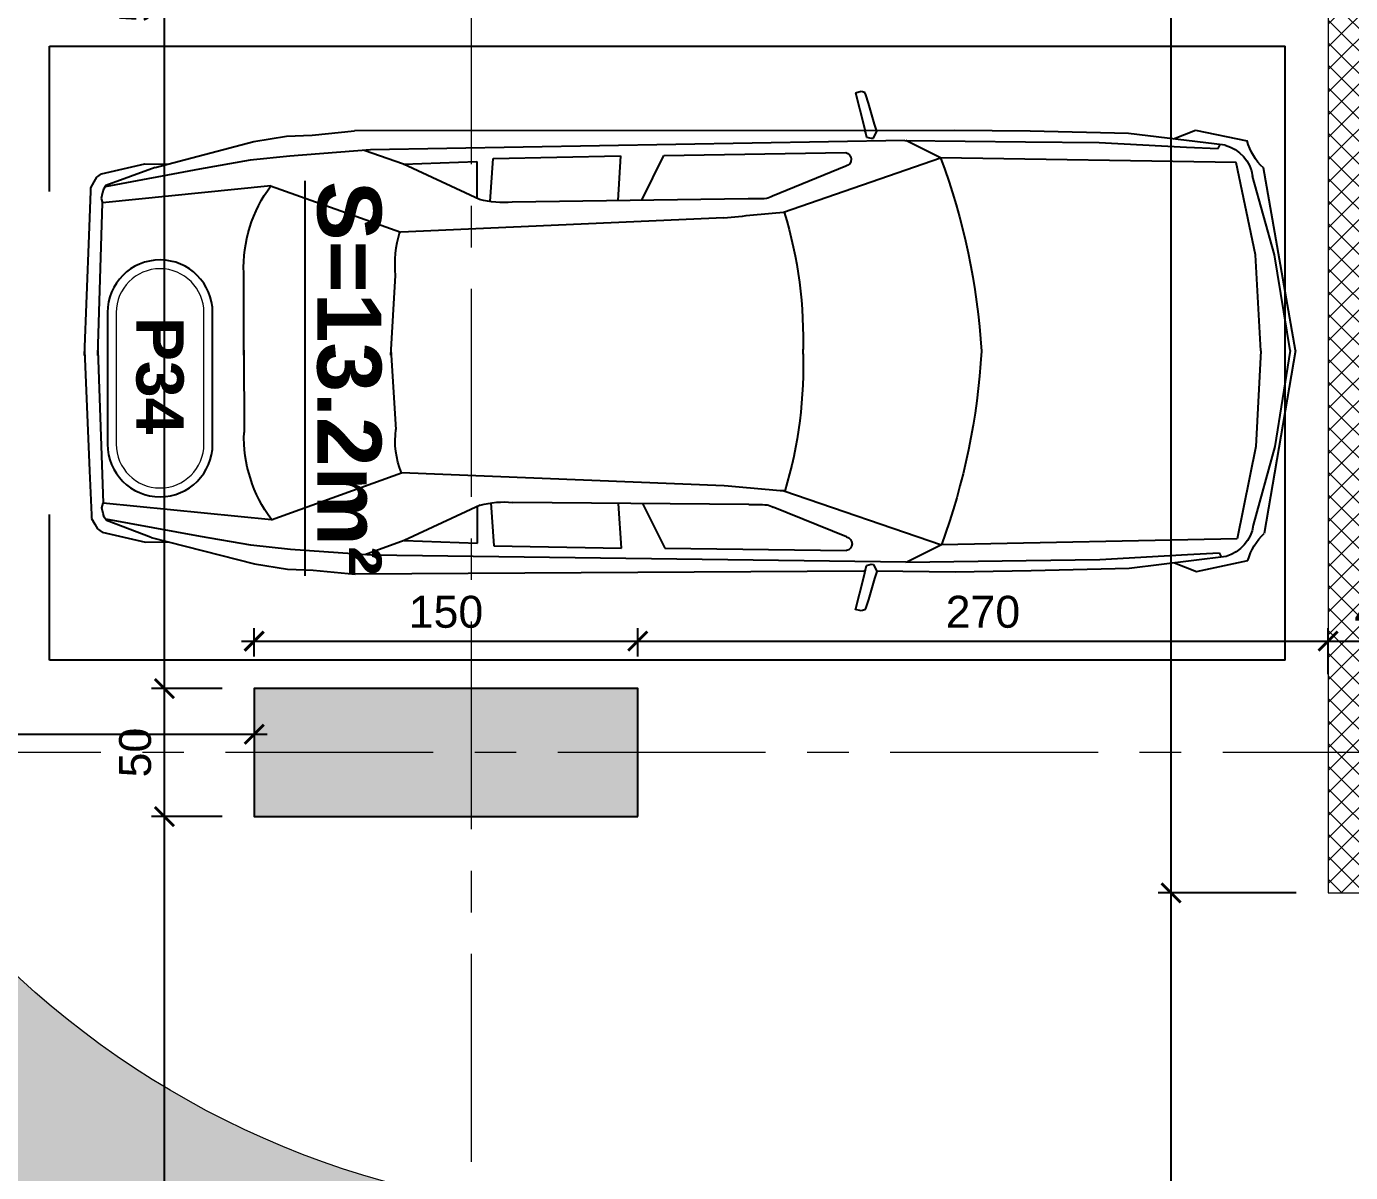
# Model space of a CAD drawing. Header units: centimetres. Extents: x 60496 to 66049, y -55119 to -48212.
# Drawn here: x 64484 to 65002, y -53587 to -53138 of the extents above; entities that cross this region are included whole.
import ezdxf
from ezdxf.enums import TextEntityAlignment as Align

# ---------------------------------------------------------------- set-up
doc = ezdxf.new("R2010")
doc.units = ezdxf.units.CM
doc.header["$LTSCALE"] = 50
doc.header["$MEASUREMENT"] = 0
doc.linetypes.add('AXES', pattern=[2, 1.25, -0.25, 0.25, -0.25])
doc.linetypes.add('CONTINU', pattern=[0])
doc.layers.get('0').update_dxf_attribs({"color": 8})
for name, color, linetype in [('AXES', 10, 'AXES'), ('BETON COUPE', 3, 'CONTINU'), ('BETON TRAME', 252, 'Continuous'), ('COTE 50ème', 1, 'Continuous'), ('FINI', 251, 'Continuous'), ('PILIER', 7, 'Continuous'), ('TEXTE', 7, 'Continuous')]:
    doc.layers.add(name, color=color, linetype=linetype)
for name, color, linetype, lineweight in [('BETON HACHURE', 253, 'Continuous', 13), ('EXISTANT COUPE', 251, 'Continuous', 40), ('MACONNERIE COUPE', 7, 'Continuous', 30)]:
    doc.layers.add(name, color=color, linetype=linetype, lineweight=lineweight)
doc.layers.add('New_2D Drafting - General_Pen_No__4', color=252, linetype='Continuous', lineweight=13, true_color=0x696969)
doc.styles.add('BRMNAMES', font='swisseb.ttf', dxfattribs={"height": 20})
doc.styles.add('RS_TEXT_1.50', font='arial.ttf', dxfattribs={"height": 12.5})
doc.styles.add('RS_TXT_50', font='arial.ttf', dxfattribs={"height": 12.5})
doc.dimstyles.new('RS_50CM_LINEAIRE', dxfattribs={"dimscale": 5, "dimtxt": 12.5, "dimasz": 1.5, "dimexe": 1, "dimexo": 2.5, "dimgap": 1, "dimtad": 1, "dimdec": 1, "dimrnd": 0.5, "dimdsep": 46, "dimtxsty": 'RS_TXT_50', "dimblk1": 'ARCHTICK', "dimblk2": 'ARCHTICK', "dimsah": 1, "dimcen": 2.5, "dimdle": 1, "dimclrt": 4, "dimadec": 0, "dimazin": 2, "dimtfac": 1, "dimtdec": 1, "dimtix": 1, "dimtmove": 2, "dimatfit": 3, "dimfxl": 1, "dimtolj": 1, "dimtzin": 0, "dimarcsym": 0})

# ---------------------------------------------------------------- blocks, each defined once
blk = doc.blocks.new('A$Ce9568e5d')
at = {"layer": 'AXES', "lineweight": 5, "ltscale": 1.3}
for p, q in [((2040.000211652863, -4150.000002682165), (2040.000211652863, -1058.409073453964)), ((3195.000211652863, -2560.000027162954), (-1984.999788347151, -2560.000027162954))]:
    blk.add_line(p, q, dxfattribs=at)
blk = doc.blocks.new('_ArchTick')
at = {"color": 0, "linetype": 'ByBlock', "const_width": 0.15}
blk.add_lwpolyline([(-0.5, -0.5), (0.5, 0.5)], dxfattribs=at)
blk = doc.blocks.new('*D1323')
at = {"layer": 'COTE 50ème', "color": 0, "lineweight": -2, "ltscale": 0.5, "transparency": 16777216}
for p, q in [((64537.82409384636, -54077.36232274522), (64537.82409384636, -53442.36235951266)), ((64560.45453184991, -53447.36235951266), (64532.82409384636, -53447.36235951266)), ((64560.45453184991, -54072.36232274522), (64532.82409384636, -54072.36232274522))]:
    blk.add_line(p, q, dxfattribs=at)
at = {"layer": 'Defpoints', "color": 0, "ltscale": 0.5, "transparency": 16777216}
for p in [(64537.82409384636, -53447.36235951266), (64572.95453184991, -53447.36235951266), (64572.95453184991, -54072.36232274522)]:
    blk.add_point(p, dxfattribs=at)
at = {"layer": 'COTE 50ème', "color": 0, "lineweight": -2, "ltscale": 0.5, "transparency": 16777216, "xscale": 7.5, "yscale": 7.5, "zscale": 7.5}
for p, rotation in [((64537.82409384636, -53447.36235951266), 90), ((64537.82409384636, -54072.36232274522), 270)]:
    blk.add_blockref('_ArchTick', p, dxfattribs=dict(at, rotation=rotation))
at = {"layer": 'COTE 50ème', "color": 4, "ltscale": 0.5, "transparency": 16777216, "insert": (64526.44193149986, -53759.86234112893), "char_height": 12.5, "attachment_point": 5, "rotation": 90, "style": 'RS_TXT_50'}
blk.add_mtext('\\A1;625', dxfattribs=at)
blk = doc.blocks.new('*D1324')
at = {"layer": 'COTE 50ème', "color": 0, "lineweight": -2, "ltscale": 0.5, "transparency": 16777216}
for p, q in [((64537.82409384639, -53452.36235951266), (64537.82409384639, -53392.36235951266)), ((64560.45453184991, -53397.36235951266), (64532.82409384639, -53397.36235951266)), ((64560.45453184991, -53447.36235951266), (64532.82409384639, -53447.36235951266))]:
    blk.add_line(p, q, dxfattribs=at)
at = {"layer": 'Defpoints', "color": 0, "ltscale": 0.5, "transparency": 16777216}
for p in [(64537.82409384639, -53397.36235951266), (64572.95453184991, -53397.36235951266), (64572.95453184991, -53447.36235951266)]:
    blk.add_point(p, dxfattribs=at)
at = {"layer": 'COTE 50ème', "color": 0, "lineweight": -2, "ltscale": 0.5, "transparency": 16777216, "xscale": 7.5, "yscale": 7.5, "zscale": 7.5}
for p, rotation in [((64537.82409384639, -53397.36235951266), 90), ((64537.82409384639, -53447.36235951266), 270)]:
    blk.add_blockref('_ArchTick', p, dxfattribs=dict(at, rotation=rotation))
at = {"layer": 'COTE 50ème', "color": 4, "ltscale": 0.5, "transparency": 16777216, "insert": (64526.44193149989, -53422.36235951265), "char_height": 12.5, "attachment_point": 5, "rotation": 90, "style": 'RS_TXT_50'}
blk.add_mtext('\\A1;50', dxfattribs=at)
blk = doc.blocks.new('*D1325')
at = {"layer": 'COTE 50ème', "color": 0, "lineweight": -2, "ltscale": 0.5, "transparency": 16777216}
for p, q in [((64537.82409384642, -53402.36235951266), (64537.82409384642, -52842.36232274523)), ((64560.45453184991, -52847.36232274523), (64532.82409384642, -52847.36232274523)), ((64560.45453184991, -53397.36235951266), (64532.82409384642, -53397.36235951266))]:
    blk.add_line(p, q, dxfattribs=at)
at = {"layer": 'Defpoints', "color": 0, "ltscale": 0.5, "transparency": 16777216}
for p in [(64537.82409384642, -52847.36232274523), (64572.95453184991, -52847.36232274523), (64572.95453184991, -53397.36235951266)]:
    blk.add_point(p, dxfattribs=at)
at = {"layer": 'COTE 50ème', "color": 0, "lineweight": -2, "ltscale": 0.5, "transparency": 16777216, "xscale": 7.5, "yscale": 7.5, "zscale": 7.5}
for p, rotation in [((64537.82409384642, -52847.36232274523), 90), ((64537.82409384642, -53397.36235951266), 270)]:
    blk.add_blockref('_ArchTick', p, dxfattribs=dict(at, rotation=rotation))
at = {"layer": 'COTE 50ème', "color": 4, "ltscale": 0.5, "transparency": 16777216, "insert": (64526.44193149992, -53122.36234112894), "char_height": 12.5, "attachment_point": 5, "rotation": 90, "style": 'RS_TXT_50'}
blk.add_mtext('\\A1;550', dxfattribs=at)
blk = doc.blocks.new('*D1342')
at = {"layer": 'COTE 50ème', "color": 0, "lineweight": -2, "ltscale": 0.5, "transparency": 16777216}
for p, q in [((64931.50393361743, -54649.68885409614), (64931.50393361743, -53472.21801443858)), ((64980.45002734703, -53477.21801443858), (64926.50393361743, -53477.21801443858)), ((65000.45217377203, -54644.68885409614), (64926.50393361743, -54644.68885409614))]:
    blk.add_line(p, q, dxfattribs=at)
at = {"layer": 'Defpoints', "color": 0, "ltscale": 0.5, "transparency": 16777216}
for p in [(64931.50393361743, -53477.21801443858), (64992.95002734703, -53477.21801443858), (65012.95217377203, -54644.68885409614)]:
    blk.add_point(p, dxfattribs=at)
at = {"layer": 'COTE 50ème', "color": 0, "lineweight": -2, "ltscale": 0.5, "transparency": 16777216, "xscale": 7.5, "yscale": 7.5, "zscale": 7.5}
for p, rotation in [((64931.50393361743, -53477.21801443858), 90), ((64931.50393361743, -54644.68885409614), 270)]:
    blk.add_blockref('_ArchTick', p, dxfattribs=dict(at, rotation=rotation))
at = {"layer": 'COTE 50ème', "color": 4, "ltscale": 0.5, "transparency": 16777216, "insert": (64920.12177127093, -54060.95343426735), "char_height": 12.5, "attachment_point": 5, "rotation": 90, "style": 'RS_TXT_50'}
blk.add_mtext('\\A1;1167.5', dxfattribs=at)
blk = doc.blocks.new('*D1343')
at = {"layer": 'COTE 50ème', "color": 0, "lineweight": -2, "ltscale": 0.5, "transparency": 16777216}
for p, q in [((64931.50393361746, -53482.21801443858), (64931.50393361746, -52052.36232274523)), ((64980.45002734703, -52057.36232274523), (64926.50393361746, -52057.36232274523)), ((64980.45002734703, -53477.21801443858), (64926.50393361746, -53477.21801443858))]:
    blk.add_line(p, q, dxfattribs=at)
at = {"layer": 'Defpoints', "color": 0, "ltscale": 0.5, "transparency": 16777216}
for p in [(64931.50393361746, -52057.36232274523), (64992.95002734703, -52057.36232274523), (64992.95002734703, -53477.21801443858)]:
    blk.add_point(p, dxfattribs=at)
at = {"layer": 'COTE 50ème', "color": 0, "lineweight": -2, "ltscale": 0.5, "transparency": 16777216, "xscale": 7.5, "yscale": 7.5, "zscale": 7.5}
for p, rotation in [((64931.50393361746, -52057.36232274523), 90), ((64931.50393361746, -53477.21801443858), 270)]:
    blk.add_blockref('_ArchTick', p, dxfattribs=dict(at, rotation=rotation))
at = {"layer": 'COTE 50ème', "color": 4, "ltscale": 0.5, "transparency": 16777216, "insert": (64920.12177127095, -52767.2901685919), "char_height": 12.5, "attachment_point": 5, "rotation": 90, "style": 'RS_TXT_50'}
blk.add_mtext('\\A1;1420', dxfattribs=at)
blk = doc.blocks.new('*D993')
at = {"layer": 'COTE 50ème', "color": 0, "lineweight": -2, "ltscale": 0.5, "transparency": 16777216}
for p, q in [((63887.95453184991, -53409.86234454381), (63887.95453184991, -53410.17224759125)), ((64572.95453184991, -53409.86235951266), (64572.95453184991, -53420.17224759125)), ((63882.95453184991, -53415.17224759125), (64577.95453184991, -53415.17224759125))]:
    blk.add_line(p, q, dxfattribs=at)
at = {"layer": 'Defpoints', "color": 0, "ltscale": 0.5, "transparency": 16777216}
for p in [(64572.95453184991, -53397.36235951266), (64572.95453184991, -53415.17224759125), (63887.95453184991, -53422.36234454381)]:
    blk.add_point(p, dxfattribs=at)
at = {"layer": 'COTE 50ème', "color": 0, "lineweight": -2, "ltscale": 0.5, "transparency": 16777216, "xscale": 7.5, "yscale": 7.5, "zscale": 7.5, "rotation": 180}
blk.add_blockref('_ArchTick', (63887.95453184991, -53415.17224759125), dxfattribs=at)
at = {"layer": 'COTE 50ème', "color": 0, "lineweight": -2, "ltscale": 0.5, "transparency": 16777216, "xscale": 7.5, "yscale": 7.5, "zscale": 7.5}
blk.add_blockref('_ArchTick', (64572.95453184991, -53415.17224759125), dxfattribs=at)
at = {"layer": 'COTE 50ème', "color": 4, "ltscale": 0.5, "transparency": 16777216, "insert": (64230.45453184991, -53403.79008524473), "char_height": 12.5, "attachment_point": 5, "style": 'RS_TXT_50'}
blk.add_mtext('\\A1;685', dxfattribs=at)
blk = doc.blocks.new('*D994')
at = {"layer": 'COTE 50ème', "color": 0, "lineweight": -2, "ltscale": 0.5, "transparency": 16777216}
for p, q in [((64572.95453184991, -53384.86235951266), (64572.95453184991, -53373.78741592783)), ((64722.95453184991, -53384.86235951266), (64722.95453184991, -53373.78741592783)), ((64567.95453184991, -53378.78741592783), (64727.95453184991, -53378.78741592783))]:
    blk.add_line(p, q, dxfattribs=at)
at = {"layer": 'Defpoints', "color": 0, "ltscale": 0.5, "transparency": 16777216}
for p in [(64722.95453184991, -53378.78741592783), (64572.95453184991, -53397.36235951266), (64722.95453184991, -53397.36235951266)]:
    blk.add_point(p, dxfattribs=at)
at = {"layer": 'COTE 50ème', "color": 0, "lineweight": -2, "ltscale": 0.5, "transparency": 16777216, "xscale": 7.5, "yscale": 7.5, "zscale": 7.5, "rotation": 180}
blk.add_blockref('_ArchTick', (64572.95453184991, -53378.78741592783), dxfattribs=at)
at = {"layer": 'COTE 50ème', "color": 0, "lineweight": -2, "ltscale": 0.5, "transparency": 16777216, "xscale": 7.5, "yscale": 7.5, "zscale": 7.5}
blk.add_blockref('_ArchTick', (64722.95453184991, -53378.78741592783), dxfattribs=at)
at = {"layer": 'COTE 50ème', "color": 4, "ltscale": 0.5, "transparency": 16777216, "insert": (64647.95453184991, -53367.40525358131), "char_height": 12.5, "attachment_point": 5, "style": 'RS_TXT_50'}
blk.add_mtext('\\A1;150', dxfattribs=at)
blk = doc.blocks.new('*D995')
at = {"layer": 'COTE 50ème', "color": 0, "lineweight": -2, "ltscale": 0.5, "transparency": 16777216}
for p, q in [((64722.95453184991, -53384.86235951266), (64722.95453184991, -53373.78741592783)), ((64992.95002734703, -53391.71537457852), (64992.95002734703, -53373.78741592783)), ((64717.95453184991, -53378.78741592783), (64997.95002734703, -53378.78741592783))]:
    blk.add_line(p, q, dxfattribs=at)
at = {"layer": 'Defpoints', "color": 0, "ltscale": 0.5, "transparency": 16777216}
for p in [(64992.95002734703, -53378.78741592783), (64722.95453184991, -53397.36235951266), (64992.95002734703, -53404.21537457852)]:
    blk.add_point(p, dxfattribs=at)
at = {"layer": 'COTE 50ème', "color": 0, "lineweight": -2, "ltscale": 0.5, "transparency": 16777216, "xscale": 7.5, "yscale": 7.5, "zscale": 7.5, "rotation": 180}
blk.add_blockref('_ArchTick', (64722.95453184991, -53378.78741592783), dxfattribs=at)
at = {"layer": 'COTE 50ème', "color": 0, "lineweight": -2, "ltscale": 0.5, "transparency": 16777216, "xscale": 7.5, "yscale": 7.5, "zscale": 7.5}
blk.add_blockref('_ArchTick', (64992.95002734703, -53378.78741592783), dxfattribs=at)
at = {"layer": 'COTE 50ème', "color": 4, "ltscale": 0.5, "transparency": 16777216, "insert": (64857.95227959847, -53367.40525358131), "char_height": 12.5, "attachment_point": 5, "style": 'RS_TXT_50'}
blk.add_mtext('\\A1;270', dxfattribs=at)
blk = doc.blocks.new('*D996')
at = {"layer": 'COTE 50ème', "color": 0, "lineweight": -2, "ltscale": 0.5, "transparency": 16777216}
for p, q in [((64992.95002734703, -53391.71537457852), (64992.95002734703, -53373.78741592783)), ((65032.95432019705, -53374.74339447927), (65032.95432019705, -53373.78741592783)), ((64987.95002734703, -53378.78741592783), (65037.95432019705, -53378.78741592783))]:
    blk.add_line(p, q, dxfattribs=at)
at = {"layer": 'Defpoints', "color": 0, "ltscale": 0.5, "transparency": 16777216}
for p in [(65032.95432019705, -53378.78741592783), (65032.95432019705, -53387.24339447927), (64992.95002734703, -53404.21537457852)]:
    blk.add_point(p, dxfattribs=at)
at = {"layer": 'COTE 50ème', "color": 0, "lineweight": -2, "ltscale": 0.5, "transparency": 16777216, "xscale": 7.5, "yscale": 7.5, "zscale": 7.5, "rotation": 180}
blk.add_blockref('_ArchTick', (64992.95002734703, -53378.78741592783), dxfattribs=at)
at = {"layer": 'COTE 50ème', "color": 0, "lineweight": -2, "ltscale": 0.5, "transparency": 16777216, "xscale": 7.5, "yscale": 7.5, "zscale": 7.5}
blk.add_blockref('_ArchTick', (65032.95432019705, -53378.78741592783), dxfattribs=at)
at = {"layer": 'COTE 50ème', "color": 4, "ltscale": 0.5, "transparency": 16777216, "insert": (65012.95217377204, -53367.40525358131), "char_height": 12.5, "attachment_point": 5, "style": 'RS_TXT_50'}
blk.add_mtext('\\A1;40', dxfattribs=at)
blk = doc.blocks.new('PILIER')
at = {"color": 252}
blk.add_lwpolyline([(1.56319072003831, 1.2), (-1.43680927996169, 1.2, 1), (-1.43680927996169, -1.2), (1.56319072003831, -1.2, 1), (1.56319072003831, 1.2, -1)], format="xyb", dxfattribs=at)
at = {"color": 10, "lineweight": 20}
blk.add_lwpolyline([(1.56319072003831, 1), (-1.43680927996169, 1, 1), (-1.43680927996169, -1), (1.56319072003831, -1, 1)], format="xyb", close=True, dxfattribs=at)
at = {"color": 7, "style": 'BRMNAMES'}
blk.add_attdef('PILIER_TEXTE', text='', height=1.0764, dxfattribs=at).set_placement((0, 0), align=Align.MIDDLE_CENTER)

msp = doc.modelspace()

# ---------------------------------------------------------------- hatches: boundary and pattern name
at = {"layer": 'BETON HACHURE', "transparency": 33554585}
h = msp.add_hatch(dxfattribs=at)
h.set_pattern_fill('ANSI37', color=256, scale=50, angle=270, style=0)
h.set_pattern_definition([(315, (-1160.485528566322, 19655.39304804563), (4.419417382415923, 4.419417382415921), []), (45, (-1160.485528566322, 19655.39304804563), (-4.41941738241592, 4.419417382415923), [])])
h.paths.add_polyline_path([(62772.95432019554, -51847.21800907419), (62797.95432019554, -51847.21800907419), (62797.95432019554, -52172.21800907419), (62772.95432019554, -52172.21800907417)], flags=0)
h.paths.add_polyline_path([(62772.95432019554, -51847.21800907419), (62797.95432019554, -51847.21800907419), (62797.95432019554, -52172.21800907419), (62772.95432019554, -52172.21800907417)], flags=0)
h.paths.add_polyline_path([(64952.95432019551, -51987.36232274516), (64952.95432019551, -52037.36231738077), (65032.95432019551, -52037.36231738077), (65032.95432019551, -51987.36232274516)], flags=0)
h.paths.add_polyline_path([(64572.95225443787, -51987.36232274525), (64572.95225443787, -52037.36231738086), (64652.95225443787, -52037.36231738086), (64652.95225443787, -51987.36232274525)], flags=0)
edge = h.paths.add_edge_path(flags=0)
edge.add_arc((64612.9522544379, -50672.36229558228), 40, 0, 360)
edge = h.paths.add_edge_path(flags=0)
edge.add_arc((64612.95225443787, -49997.36232274529), 40, 0, 360)
edge = h.paths.add_edge_path(flags=0)
edge.add_arc((64612.95225443786, -51272.3623323497), 40, 0, 360)
h.paths.add_polyline_path([(65692.87113614069, -49527.22052557723), (61269.11017409691, -49527.21800907417), (60879.82185948436, -54263.92172710598), (65445.45432019557, -54713.50983066576), (65692.87113614069, -54713.50983066575)])
edge = h.paths.add_edge_path(flags=0)
edge.add_arc((64612.95225443786, -51272.3623323497), 40, 0, 360)
h.paths.add_polyline_path([(63397.95432019554, -49552.21800907419), (63397.95432019554, -49972.36232274529), (63422.95432019554, -49972.36232274529), (63422.95432019554, -49552.21800907419), (64992.96098447277, -49552.21800907419), (64992.94765591834, -51312.3623323497), (65032.95432019557, -51312.3623323497), (65032.95432019557, -49552.21800907419), (65667.87113613918, -49552.2205255772), (65667.87113613918, -53452.21801443858), (65032.95432019554, -53452.21801443858), (65032.95432019551, -52057.36232274522), (64992.95432019551, -52057.36232274522), (64992.95432019557, -53477.21801443858), (65667.87113614069, -53477.21801443858), (65667.87113614069, -54685.93448648408), (65459.17891711568, -54688.50983066576), (64660.4545318484, -54610.07239253733), (64660.4545318484, -54122.36232274522), (64635.4545318484, -54122.36232274522), (64635.4545318484, -54607.61730791818), (63330.45451773574, -54479.46188941262), (63330.45451773574, -54122.36232274525), (63305.45451773574, -54122.36232274525), (63305.45451773574, -54477.00680479346), (62117.9545318484, -54360.39028676845), (62117.9545318484, -54122.36232274525), (62067.95432019555, -54122.36232274525), (62067.95432019555, -54355.4800967451), (60906.75330816861, -54241.44622697061), (61082.14403878348, -52107.36232274523), (61287.9545318484, -52107.36232274523), (61287.9545318484, -52057.36232274523), (61086.25332281998, -52057.36232274523), (61088.10249665588, -52037.36231738086), (61287.95432019554, -52037.36231738087), (61287.95432019554, -51987.36231738089), (61092.00629798793, -51987.36231738087), (61148.71429871654, -51297.36231738086), (61287.95432019554, -51297.36231738086), (61287.95432019554, -51247.36231738086), (61152.82356036329, -51247.36231738086), (61198.02558271807, -50697.36228061344), (61287.95432019554, -50697.36228061344), (61287.95432019554, -50647.36228061344), (61202.13485720289, -50647.36228061344), (61292.13984583213, -49552.21800907419), (62070.45432019554, -49552.21800907419), (62070.45432019554, -49972.36231738084), (62095.45432019554, -49972.36231738084), (62095.45432019554, -49552.21800907417)], flags=16)
h.paths.add_polyline_path([(64572.95225443786, -51232.3623323497), (64572.95225443786, -51312.3623323497), (64652.95225443786, -51312.3623323497), (64652.95225443786, -51232.36233234969)], flags=0)
at = {"layer": 'BETON TRAME', "transparency": 33554559}
h = msp.add_hatch(color=256, dxfattribs=at)
h.dxf.hatch_style = 1
h.paths.add_polyline_path([(63852.9545318484, -52797.36230777639), (63887.9545318484, -52797.36230777639), (63887.9545318484, -53447.36234454381), (63852.9545318484, -53447.36234454381), (63852.9545318484, -53272.36232274523), (63392.9545318484, -53272.36232274523), (63392.9545318484, -53447.36234454381), (63357.9545318484, -53447.36234454381), (63357.9545318484, -52797.36230777639), (63392.9545318484, -52797.36230777639), (63392.9545318484, -53232.36232274523), (63602.9545318484, -53232.36232274523), (63602.9545318484, -52902.36232274523), (63642.9545318484, -52902.36232274523), (63642.9545318484, -53232.36232274523), (63852.9545318484, -53232.36232274523)])
h.paths.add_polyline_path([(64722.9545318484, -54122.36232274522), (64722.9545318484, -54072.36232274522), (64572.9545318484, -54072.36232274522), (64572.9545318484, -54122.36232274522)])
h.paths.add_polyline_path([(64002.9545318484, -54122.36232274525), (64002.9545318484, -54072.36232274525), (63852.9545318484, -54072.36232274525), (63852.9545318484, -54122.36232274525)])
h.paths.add_polyline_path([(63392.95451773574, -54122.36232274525), (63392.95451773574, -54072.36232274525), (63242.95451773574, -54072.36232274525), (63242.95451773574, -54122.36232274525)])
h.paths.add_polyline_path([(62672.95432019555, -54122.3623173808), (62672.95432019555, -54072.3623173808), (62522.95432019555, -54072.3623173808), (62522.95432019555, -54122.3623173808)])
h.paths.add_polyline_path([(62672.9545318484, -53447.36234454381), (62672.9545318484, -53397.36234454381), (62522.95452694157, -53397.36234454381), (62522.95452694157, -53447.36234454381)])
h.paths.add_polyline_path([(64722.9545318484, -53447.36235951266), (64722.9545318484, -53397.36235951266), (64572.9545318484, -53397.36235951266), (64572.9545318484, -53447.36235951266)])
h.paths.add_polyline_path([(64722.9545318484, -52847.36232274523), (64722.9545318484, -52797.36232274523), (64572.9545318484, -52797.36232274523), (64572.9545318484, -52847.36232274523)])
h.paths.add_polyline_path([(62672.95454412095, -52847.36230777639), (62672.95454412095, -52797.36230777639), (62522.95453921412, -52797.36230777639), (62522.95453921412, -52847.36230777639)])
h.paths.add_polyline_path([(62672.95476804636, -52107.36231738084), (62672.95476804636, -52057.36231738084), (62522.95432019555, -52057.36231738084), (62522.95432019555, -52107.36231738084)])
h.paths.add_polyline_path([(64572.9545318484, -52057.36232274522), (64572.9545318484, -52107.36232274522), (64722.9545318484, -52107.36232274522), (64722.9545318484, -52057.36232274522)])
h.paths.add_polyline_path([(63907.9545318484, -52107.36232274525), (63907.9545318484, -52057.36232274525), (63782.9545318484, -52057.36232274525), (63782.9545318484, -52107.36232274525)])
h.paths.add_polyline_path([(63462.9545318484, -52107.36232274523), (63462.9545318484, -52057.36232274523), (63337.95454412095, -52057.36232274523), (63337.95454412095, -52107.36232274523)])
h.paths.add_polyline_path([(63487.9545318484, -52057.36232274525), (63462.9545318484, -52057.36232274525), (63462.9545318484, -52562.36232274523), (63487.9545318484, -52562.36232274523)])
h.paths.add_polyline_path([(63782.9545318484, -52057.36232274523), (63757.9545318484, -52057.36232274523), (63757.9545318484, -52562.36232274523), (63782.9545318484, -52562.36232274523)])
at = {"layer": 'New_2D Drafting - General_Pen_No__4', "linetype": 'Continuous', "lineweight": 0, "true_color": 0xc7c8ca, "transparency": 33554546}
h = msp.add_hatch(color=9, dxfattribs=at)
edge = h.paths.add_edge_path()
edge.add_line((64367.95453184842, -51124.86232486529), (64367.9545318484, -50634.86230916377))
edge.add_arc((63907.9545318484, -50634.86230916379), 460, 1.812528970472983e-12, 90)
edge.add_line((63907.9545318484, -50174.86230916379), (62122.9545318484, -50174.86230916379))
edge.add_arc((62122.9545318484, -50634.86230916379), 460, 90, 180)
edge.add_line((61662.9545318484, -50634.86230916379), (61662.9545318484, -53323.5427149848))
edge.add_arc((62122.95453184839, -53323.5427149848), 459.9999999999927, 180, 266.9195392647234)
edge.add_line((62098.23492103581, -53782.8780400375), (64199.35640634838, -53895.95208976563))
edge.add_line((64199.35640634838, -53895.95208976563), (64906.09520128202, -53933.9859770024))
edge.add_arc((64899.76078504779, -54067.75852246494), 133.9224355683385, 4.0359442026216925, 87.28894730898242, ccw=False)
edge.add_line((65033.35110537827, -54058.33275657803), (65587.47435095662, -54035.81042810474))
edge.add_arc((64922.40567935543, -54349.92616601442), 735.5168487178961, 25.28163388761817, 89.9874877378931)
edge.add_line((64922.56630164909, -53614.40933483488), (64699.1461323168, -53602.38574480721))
edge.add_arc((64717.95453184842, -53252.89147574538), 350.0000000000014, 180.0000000000012, 266.91953926467477, ccw=False)
edge.add_line((64367.95453184842, -53252.89147574539), (64367.95453184842, -52144.8623248653))
edge.add_arc((64717.95453184842, -52144.8623248653), 350, 90, 180, ccw=False)
edge.add_line((64717.95453184842, -51794.8623248653), (64722.95431625476, -51794.8623248653))
edge.add_arc((64722.95431625476, -52144.86232486529), 349.9999999999927, 6.150640177011724, 89.9999999999988, ccw=False)
edge.add_line((65070.93958870316, -52107.36232274522), (65667.8711431623, -52107.36232807994))
edge.add_line((65667.8711431623, -52107.36232807994), (65667.87112911606, -49527.22038916923))
edge.add_line((65667.87112911606, -49527.22038916923), (65072.95430390976, -49527.22039164184))
edge.add_line((65072.95430390976, -49527.22039164184), (65072.95431625476, -51124.86232216083))
edge.add_arc((64722.95431625476, -51124.86232486527), 350, -90, 4.4272348986851284e-07, ccw=False)
edge.add_line((64722.95431625476, -51474.86232486527), (64717.9545318484, -51474.86232486527))
edge.add_arc((64717.95453184841, -51124.86232486528), 349.9999999999927, 180.0000000000012, 269.9999999999988, ccw=False)
edge = h.paths.add_edge_path(flags=16)
edge.add_arc((63697.9545318484, -53197.99910920278), 350, -93.08046073527032, 0, ccw=False)
edge.add_line((63679.14613231712, -53547.49337826463), (62314.14613231712, -53474.0344759796))
edge.add_arc((62332.95453184839, -53124.54020691776), 349.9999999999976, 180.0000000000012, 266.9195392647308, ccw=False)
edge.add_line((61982.9545318484, -53124.54020691777), (61982.9545318484, -50844.86230916379))
edge.add_arc((62332.9545318484, -50844.86230916379), 350, 90, 180, ccw=False)
edge.add_line((62332.9545318484, -50494.86230916379), (63697.9545318484, -50494.86230916379))
edge.add_arc((63697.9545318484, -50844.86230916379), 350, 0, 90, ccw=False)
edge.add_line((64047.9545318484, -50844.86230916379), (64047.9545318484, -53197.99910920278))

# ---------------------------------------------------------------- linework, layer by layer
at = {"layer": 'BETON COUPE', "lineweight": 5}
msp.add_lwpolyline([(65667.87113613918, -49552.2205255772), (65667.87113613918, -53452.21801443858), (65032.95432019554, -53452.21801443858), (65032.95432019551, -52057.36232274522), (64992.95432019551, -52057.36232274522), (64992.95432019557, -53477.21801443858), (65667.87113613918, -53477.21801443858), (65667.87113613918, -54685.93448648408), (65459.17891711568, -54688.50983066576), (64660.4545318484, -54610.07239253733), (64660.4545318484, -54122.36232274522), (64635.4545318484, -54122.36232274522), (64635.4545318484, -54607.61730791818), (63330.45451773574, -54479.46188941262), (63330.45451773574, -54122.36232274525), (63305.45451773574, -54122.36232274525), (63305.45451773574, -54477.00680479346), (62117.9545318484, -54360.39028676845)], dxfattribs=at)
at = {"layer": 'BETON COUPE'}
msp.add_lwpolyline([(64722.9545318484, -53447.36235951266), (64722.9545318484, -53397.36235951266), (64572.9545318484, -53397.36235951266), (64572.9545318484, -53447.36235951266)], close=True, dxfattribs=at)
at = {"layer": 'EXISTANT COUPE', "lineweight": 5}
msp.add_lwpolyline([(61662.9545318484, -50634.86230916379), (61662.9545318484, -53323.5427149848, 0.3985526464150619), (62098.23492103581, -53782.8780400375), (64199.35640634838, -53895.95208976563), (64906.09520128202, -53933.9859770024, -0.380129029932193), (65033.35110537827, -54058.33275657803), (65587.47435095662, -54035.81042810474, 0.2900814467047665), (64922.56630164909, -53614.40933483488), (64699.1461323168, -53602.38574480721, -0.3985526464148174), (64367.95453184842, -53252.89147574539), (64367.95453184842, -52144.8623248653, -0.4142135623730951), (64717.95453184842, -51794.8623248653), (64722.95431625476, -51794.8623248653, -0.3831100803969072), (65070.93958870316, -52107.36232274522), (65627.87113389964, -52107.36232807994), (65627.8711198534, -49527.22038916923)], format="xyb", dxfattribs=at)
at = {"layer": 'FINI'}
for p, q in [((64492.95225443786, -53203.0325808362), (64492.95225443786, -53146.19047559089)), ((64492.95225443786, -53146.19047559089), (64976.11014902302, -53146.19047559085)), ((64976.11014902302, -53386.1904755908), (64976.11014902302, -53146.19047559085)), ((64810.3367234133, -53163.91622050128), (64808.08372738711, -53164.50558488879)), ((64811.71298995636, -53164.35850381659), (64810.3367234133, -53163.91622050128)), ((64808.05566299264, -53164.39813502725), (64811.39506652307, -53177.16461432767)), ((64812.18014584851, -53165.26777890853), (64811.71298995636, -53164.35850381659)), ((64813.12938072321, -53168.45811405256), (64812.18014584851, -53165.26777890853)), ((64815.50462630262, -53176.66263770465), (64813.12938072321, -53168.45811405256)), ((64595.64878806377, -53181.00152663085), (64612.12748035985, -53179.3516128629)), ((64846.69572479707, -53179.15596148964), (64612.12748035985, -53179.3516128629)), ((64811.88561276745, -53179.48647801155), (64811.38038305529, -53179.49168213701)), ((64811.39506652307, -53177.16461432767), (64812.35889590268, -53181.72640554917)), ((64815.10711187516, -53182.15393057022), (64816.44888659612, -53179.39593058745)), ((64816.44888659612, -53179.39593058745), (64815.50462630262, -53176.66263770465)), ((64876.41286491881, -53179.47880425911), (64846.69572479707, -53179.15596148964)), ((64914.81196376156, -53180.35303823424), (64876.41286491881, -53179.47880425911)), ((64932.47631211299, -53182.46281624281), (64941.08974664239, -53178.99696269823)), ((64941.08974664239, -53178.99696269823), (64961.25391012002, -53183.19844626939)), ((64534.24142233854, -53193.59461567442), (64572.7592489871, -53183.49637786066)), ((64572.7592489871, -53183.49637786066), (64585.58558821927, -53181.34946135615)), ((64585.58558821927, -53181.34946135615), (64595.64878806377, -53181.00152663085)), ((64827.44891851806, -53183.06206375382), (64618.44845909609, -53186.73607232384)), ((64812.35889590268, -53181.72640554917), (64814.19269808721, -53182.16387940569)), ((64814.19269808721, -53182.16387940569), (64815.10711187516, -53182.15393057022)), ((64827.44891851806, -53183.06206375382), (64874.53959633246, -53183.57360438391)), ((64841.39422958491, -53189.81139158241), (64827.83342063929, -53183.06624070602)), ((64874.53959633246, -53183.57360438391), (64903.3423219715, -53183.88633386361)), ((64903.3423219715, -53183.88633386361), (64937.61660903404, -53185.6303768565)), ((64952.71406054618, -53184.87995312031), (64914.81196376156, -53180.35303823424)), ((64949.95589504423, -53186.22172782937), (64950.76473645888, -53184.64716580283)), ((64586.87264453848, -53189.13657360242), (64571.30836638402, -53190.79643585066)), ((64618.44845909609, -53186.73607232384), (64586.87264453848, -53189.13657360242)), ((64631.35569278861, -53192.36774526903), (64615.94467487179, -53186.92641865362)), ((64666.35860734538, -53190.17362003394), (64716.21506509611, -53189.00968222962)), ((64716.21506509611, -53189.00968222962), (64715.21863576793, -53206.56993796631)), ((64724.49873771139, -53206.44405241156), (64733.18817451237, -53188.974557133)), ((64733.18817451237, -53188.974557133), (64804.2610185017, -53187.76671295904)), ((64779.9105736349, -53211.15518470969), (64841.39422958491, -53189.81139158241)), ((64957.0284421705, -53191.69377996863), (64841.39422958491, -53189.81139158241)), ((64937.61660903404, -53185.6303768565), (64949.95589504423, -53186.22172782937)), ((64513.18071154587, -53196.10936421926), (64530.14148246935, -53192.17839004553)), ((64551.60965652492, -53194.24052057836), (64514.60235375068, -53201.22472853314)), ((64534.24142233854, -53193.59461567442), (64514.95979532717, -53200.70100191735)), ((64530.14148246935, -53192.17839004553), (64539.26571133223, -53192.27739504333)), ((64571.30836638402, -53190.79643585066), (64551.60965652492, -53194.24052057836)), ((64631.35569278861, -53192.36774526903), (64659.99592804695, -53191.24771349553)), ((64661.08741995027, -53206.09694500627), (64631.35569278861, -53192.36774526903)), ((64659.99592804695, -53191.24771349553), (64660.02538307877, -53205.4809406202)), ((64665.19507712942, -53206.95086848574), (64666.35860734538, -53190.17362003394)), ((64804.27199513486, -53193.07082918957), (64775.65404205228, -53204.79909238896)), ((64964.52871577391, -53227.74646832164), (64957.0284421705, -53191.69377996863)), ((64980.21368750867, -53265.21046629561), (64967.64106712524, -53193.79350622375)), ((64509.00648452765, -53201.55091293879), (64510.40297729745, -53199.27980136769)), ((64510.40297729745, -53199.27980136769), (64511.33695984595, -53197.46092330797)), ((64511.33695984595, -53197.46092330797), (64513.18071154587, -53196.10936421926)), ((64971.95434849199, -53227.73110130431), (64963.40429363234, -53196.98472437319)), ((64508.35731691511, -53220.20374104836), (64508.99156111175, -53202.92236934244)), ((64508.99156111175, -53202.92236934244), (64509.00648452765, -53201.55091293879)), ((64513.55832796285, -53203.42932056006), (64513.07657755095, -53205.71021583081)), ((64514.03045810998, -53202.06267429584), (64513.55832796285, -53203.42932056006)), ((64579.406870944, -53200.74820795476), (64513.63509022248, -53207.46285313598)), ((64514.95979532717, -53200.70100191735), (64514.03045810998, -53202.06267429584)), ((64579.26645235957, -53200.76247729039), (64630.34981841859, -53218.89052125762)), ((64511.83314126571, -53267.15968824965), (64513.63509022248, -53207.46285313598)), ((64513.07657755095, -53205.71021583081), (64513.63509022248, -53207.46285313598)), ((64766.10876054474, -53205.8796080031), (64673.81936549309, -53207.13152334369)), ((64756.57698011084, -53213.32516080278), (64630.34981841859, -53218.89052125762)), ((64506.53757563845, -53267.17064718767), (64508.35731691511, -53220.20374104836)), ((64966.63307928211, -53265.23856969834), (64964.52871577391, -53227.74646832164)), ((64978.11256558106, -53265.21481341092), (64971.95434849199, -53227.73110130431)), ((64568.92163849046, -53267.04154613841), (64568.85518548099, -53234.93019815513)), ((64626.44466804496, -53266.93829289591), (64628.26342808358, -53235.86801751159)), ((64506.5335191308, -53265.21046614037), (64508.54763618419, -53312.16960273581)), ((64511.82908475802, -53265.19950720231), (64513.87809712403, -53324.88837292246)), ((64568.91758198278, -53265.0813650911), (64568.98403533256, -53297.19287752954)), ((64626.44054619197, -53264.94653575565), (64628.38788755389, -53296.0091818161)), ((64966.63307928211, -53265.23856969834), (64964.68390961264, -53302.73905932753)), ((64980.21368750867, -53265.21046629561), (64967.93676166071, -53336.67868481814)), ((64978.11256558106, -53265.21481341092), (64972.1095423307, -53302.7236923102)), ((64964.68390961264, -53302.73905932753), (64957.33291814922, -53338.82231761303)), ((64972.1095423307, -53302.7236923102), (64963.68681634477, -53333.50502955662)), ((64508.54763618419, -53312.16960273581), (64509.25340036595, -53329.44803725251)), ((64579.53662925305, -53331.31704980459), (64630.54452806748, -53312.97789730605)), ((64756.79364302596, -53318.02076931215), (64630.54452806748, -53312.97789730605)), ((64766.3561581679, -53325.42680731461), (64674.06237205428, -53324.55687867504)), ((64780.1360179918, -53320.09415156014), (64841.70748700541, -53341.18328756787)), ((64492.95225443789, -53386.19047559085), (64492.95225443789, -53329.34837034554)), ((64509.25340036595, -53329.44803725251), (64509.27400030562, -53330.81958424357)), ((64513.32684321546, -53326.64330684033), (64513.87809712403, -53324.88837292246)), ((64513.81803022402, -53328.92235311605), (64513.32684321546, -53326.64330684033)), ((64514.29581273056, -53330.28703357819), (64513.81803022402, -53328.92235311605)), ((64579.67710603507, -53331.33090264989), (64513.87809712403, -53324.88837292246)), ((64661.33481757344, -53325.64414431773), (64631.66016876731, -53339.49628291342)), ((64660.30446549594, -53340.49776653602), (64660.27475063263, -53326.1389839482)), ((64665.43890782322, -53324.7732613712), (64666.67186476587, -53341.54551601944)), ((64716.53271289782, -53342.50309328499), (64715.46361207585, -53324.94711207134)), ((64724.7441555597, -53325.03458719411), (64733.50582231408, -53342.4679681884)), ((64804.57208039194, -53338.07768730893), (64775.90583039705, -53326.46797122537)), ((64509.27400030562, -53330.81958424357), (64510.67988066266, -53333.08473197196)), ((64510.67988066266, -53333.08473197196), (64511.62138335475, -53334.89972915278)), ((64511.62138335475, -53334.89972915278), (64513.47071356192, -53336.24381002814)), ((64515.23077746441, -53331.64468341066), (64514.29581273056, -53330.28703357819)), ((64551.90706433057, -53337.95358364219), (64514.87112130354, -53331.12242980952)), ((64532.706055445, -53338.24165289754), (64515.23077746441, -53331.64468341066)), ((64513.47071356192, -53336.24381002814), (64530.4476090948, -53340.10455135295)), ((64530.4476090948, -53340.10455135295), (64539.43880983668, -53339.96976988656)), ((64532.706055445, -53338.24165289754), (64573.10094416402, -53348.60993432188)), ((64571.61985982476, -53341.31594355295), (64551.90706433057, -53337.95358364219)), ((64631.66016876731, -53339.49628291342), (64616.2717456229, -53345.0011788961)), ((64631.66016876731, -53339.49628291342), (64660.30446549594, -53340.49776653602)), ((64957.33291814922, -53338.82231761303), (64841.70748700541, -53341.18328756787)), ((64587.19087466101, -53342.91137304866), (64571.61985982476, -53341.31594355295)), ((64618.77635418285, -53345.18116483242), (64587.19087466101, -53342.91137304866)), ((64827.7902301328, -53347.99027574419), (64618.77635418285, -53345.18116483242)), ((64666.67186476587, -53341.54551601944), (64716.53271289782, -53342.50309328499)), ((64733.50582231408, -53342.4679681884), (64804.58305702504, -53343.38180353942)), ((64841.70748700541, -53341.18328756787), (64828.17513875103, -53347.98450227744)), ((64903.67957197358, -53346.85189797969), (64937.94634705981, -53344.96601230073)), ((64937.94634705981, -53344.96601230073), (64950.28308018252, -53344.32375985732)), ((64950.28308018252, -53344.32375985732), (64951.09843161378, -53345.89496068883)), ((64573.10094416402, -53348.60993432188), (64585.93605939335, -53350.7037452309)), ((64811.39506652307, -53353.76448947548), (64812.35889590268, -53349.20269825401)), ((64812.35889590268, -53349.20269825401), (64814.19269808721, -53348.76522439749)), ((64814.19269808721, -53348.76522439749), (64815.10711187516, -53348.77517323295)), ((64815.10711187516, -53348.77517323295), (64816.44888659612, -53351.53317321571)), ((64827.7902301328, -53347.99027574419), (64874.87838773162, -53347.28400065003)), ((64874.87838773162, -53347.28400065003), (64903.67957197358, -53346.85189797969)), ((64915.16373945757, -53350.33769171948), (64876.76858787355, -53351.37084763304)), ((64953.04677552267, -53345.65410732046), (64915.16373945757, -53350.33769171948)), ((64932.81935121825, -53348.15487945658), (64941.4469099147, -53351.5849946954)), ((64941.4469099147, -53351.5849946954), (64961.59351118801, -53347.30008978577)), ((64585.93605939335, -53350.7037452309), (64596.0006134498, -53351.01019127318)), ((64596.0006134498, -53351.01019127318), (64612.48599341906, -53352.59188735663)), ((64811.38038305529, -53351.43742166615), (64612.48599341906, -53352.59188735663)), ((64808.05566299264, -53366.53096877593), (64811.39506652307, -53353.76448947548)), ((64811.88561276745, -53351.44262579162), (64811.38038305529, -53351.43742166615)), ((64815.50462630262, -53354.26646609853), (64813.12938072321, -53362.47098975063)), ((64816.44888659612, -53351.53317321571), (64815.50462630262, -53354.26646609853)), ((64847.0530384993, -53351.81668407003), (64816.44912872011, -53351.49123576919)), ((64876.76858787355, -53351.37084763304), (64847.0530384993, -53351.81668407003)), ((64812.18014584851, -53365.66132489462), (64811.71298995636, -53366.57059998657)), ((64813.12938072321, -53362.47098975063), (64812.18014584851, -53365.66132489462)), ((64810.3367234133, -53367.01288330187), (64808.08372738711, -53366.42351891438)), ((64811.71298995636, -53366.57059998657), (64810.3367234133, -53367.01288330187)), ((64976.11014902302, -53386.1904755908), (64492.95225443789, -53386.19047559085))]:
    msp.add_line(p, q, dxfattribs=at)
at = {"layer": 'FINI', "extrusion": (0, 0, -0.9999999999999999)}
for centre, major_axis, ratio, start_param, end_param in [((64983.23752894327, -53177.16893897609), (22.79361625476887, 0.2786656341378946), 0.9999998050800858, 2.336519742874339, 2.886122254752834), ((64654.86066987767, -53273.64928667045), (-30.20887447541213, 230.3292304702205), 0.8715422857587779, 1.314586907661296, 1.649297263584113), ((64865.25730378933, -52229.35657548171), (-1092.988611700433, 48.27950128524637), 0.9999996430574644, -1.53705747502554, -1.515637476254689), ((64770.17059750568, -53337.17445865598), (-12.07016588143207, 1.354919069727107), 0.99999979156302, 1.73682933855045, 1.950803799714838), ((64983.60189754484, -53353.23872203268), (-22.6522403606064, 2.550020049136478), 0.9999997601969237, 0.151455907870895, 0.7010584519300536)]:
    msp.add_ellipse(centre, major_axis=major_axis, ratio=ratio, start_param=start_param, end_param=end_param, dxfattribs=at)
at = {"layer": 'FINI', "extrusion": (0, 0, -1)}
for centre, major_axis, ratio, start_param, end_param in [((64803.73629250553, -53190.41986815208), (-2.558376168203936, 0.8771767501276432), 0.9999997291696865, 1.435806510996805, 4.182631912852586), ((64948.63528753212, -53199.25489374384), (14.93768918410432, 0.3750541759798303), 0.9999997868214285, -1.269218601763529, -0.1274100815982568), ((64622.18173873334, -53232.85488255882), (-53.36400880104318, 0.5738758203971104), 0.9999997916428742, -0.04964962506442205, 0.6326275099738385), ((64769.87454527333, -53194.11643418025), (-5.8140931949869, 10.66400374672525), 0.9999996642997745, 3.144816528846667, 3.358791092633245), ((64670.23204414068, -53172.41700037911), (-34.88928788689552, 0.8336229136214346), 0.9999997294640394, 4.585522758158135, 4.953624326468141), ((64768.59503092135, -53125.76209945384), (80.15235866916528, 0.7731325571895423), 0.9999994172118457, 1.522287593099759, 1.611464690883659), ((64869.54557702069, -54301.53111040393), (-232.6408420385274, 1069.033398334422), 0.9999998469145477, 0.1108355544404285, 0.1322560406787221), ((64617.83846530727, -53260.7155334695), (169.7837150715646, 1.602694582569408), 0.9999997819706363, -0.2873914850705783, 0.04403990660107393), ((64672.19103735778, -53231.52057758467), (44.13548114159644, 0.7773960235429851), 0.9999998392120582, 3.0605595171654, 3.452837564561171), ((64617.86017284753, -53271.20502649432), (169.7896363356375, 0.7468948181674506), 0.9999998140398924, -0.03434046358851983, 0.2970909181880124), ((64622.31872099922, -53299.04729797009), (-53.36490342185672, 0.483584796621298), 0.9999997997666519, -0.6565815974824281, 0.02569556315918931), ((64769.17400508506, -53405.53333922852), (80.12944690091769, 2.064688158155598), 0.9999999727990828, 4.702988405898942, 4.792165553268561), ((64948.90854109594, -53331.2961714291), (-14.93756213439974, 0.380080736784412), 0.9999997806332868, 3.264527170376764, 4.406335823199862), ((64804.04735439578, -53340.73084250194), (-2.558376168203936, 0.8771767501276432), 0.9999997291696865, 1.435806510996805, 4.182631912852586)]:
    msp.add_ellipse(centre, major_axis=major_axis, ratio=ratio, start_param=start_param, end_param=end_param, dxfattribs=at)
at = {"layer": 'FINI', "extrusion": (0, 0, -0.9999999999999998)}
for centre, major_axis, ratio, start_param, end_param in [((64654.82852854577, -53258.11798865699), (29.25546748758443, 230.4534184808078), 0.8715379766610589, 1.492295685916919, 1.827005124680472), ((64672.33311382741, -53300.17460835415), (44.24440136447019, 1.249178358204538), 0.8567501148383436, 2.830192993852996, 3.284587045797759), ((64670.61876114197, -53359.28595184181), (34.88949813080591, 0.8247985878779075), 0.9999997178273563, 4.466761831813294, 4.834863404109098)]:
    msp.add_ellipse(centre, major_axis=major_axis, ratio=ratio, start_param=start_param, end_param=end_param, dxfattribs=at)

# ---------------------------------------------------------------- block references
at = {"layer": 'MACONNERIE COUPE', "lineweight": 5, "ltscale": 0.5}
msp.add_blockref('A$Ce9568e5d', (62617.95432019554, -50862.36231738086), dxfattribs=at)
at = {"layer": 'PILIER', "xscale": 17.145, "yscale": 17.145, "zscale": 17.145, "rotation": 270}
msp.add_blockref('PILIER', (64536.1281337805, -53274.98152377024), dxfattribs=at).add_auto_attribs({'PILIER_TEXTE': 'P34'})

# ---------------------------------------------------------------- texts
at = {"layer": 'TEXTE', "insert": (64609.99066443107, -53276.06492866529), "char_height": 25, "width": 958.4362526796194, "attachment_point": 5, "rotation": 270.00000000020066, "style": 'RS_TEXT_1.50'}
msp.add_mtext('{\\fArial|b1|i0|c0|p34;\\LS=13.2m²}', dxfattribs=at)

# ---------------------------------------------------------------- dimensions: what is measured, and where the dimension line sits
at = {"layer": 'COTE 50ème', "ltscale": 0.5}
for base, p1, p2, picture, middle in [((64931.50393361746, -52057.36232274523), (64992.95002734703, -53477.21801443858), (64992.95002734703, -52057.36232274523), '*D1343', (64920.12177127095, -52767.2901685919)), ((64537.82409384642, -52847.36232274523), (64572.95453184991, -53397.36235951266), (64572.95453184991, -52847.36232274523), '*D1325', (64526.44193149992, -53122.36234112894)), ((64537.82409384639, -53397.36235951266), (64572.95453184991, -53447.36235951266), (64572.95453184991, -53397.36235951266), '*D1324', (64526.44193149989, -53422.36235951265)), ((64537.82409384636, -53447.36235951266), (64572.95453184991, -54072.36232274522), (64572.95453184991, -53447.36235951266), '*D1323', (64526.44193149986, -53759.86234112893)), ((64931.50393361743, -53477.21801443858), (65012.95217377203, -54644.68885409614), (64992.95002734703, -53477.21801443858), '*D1342', (64920.12177127093, -54060.95343426735))]:
    dim = msp.add_linear_dim(base=base, p1=p1, p2=p2, angle=90, dimstyle='RS_50CM_LINEAIRE', dxfattribs=at)
    dim.commit()
    dim.dimension.update_dxf_attribs({"geometry": picture, "text_midpoint": middle})
for base, p1, p2, picture, middle in [((64722.95453184991, -53378.78741592783), (64572.95453184991, -53397.36235951266), (64722.95453184991, -53397.36235951266), '*D994', (64647.95453184991, -53367.40525358131)), ((64992.95002734703, -53378.78741592783), (64722.95453184991, -53397.36235951266), (64992.95002734703, -53404.21537457852), '*D995', (64857.95227959847, -53367.40525358131)), ((65032.95432019705, -53378.78741592783), (64992.95002734703, -53404.21537457852), (65032.95432019705, -53387.24339447927), '*D996', (65012.95217377204, -53367.40525358131)), ((64572.95453184991, -53415.17224759125), (63887.95453184991, -53422.36234454381), (64572.95453184991, -53397.36235951266), '*D993', (64230.45453184991, -53403.79008524473))]:
    dim = msp.add_linear_dim(base=base, p1=p1, p2=p2, dimstyle='RS_50CM_LINEAIRE', dxfattribs=at)
    dim.commit()
    dim.dimension.update_dxf_attribs({"geometry": picture, "text_midpoint": middle})

doc.saveas('drawing.dxf')
